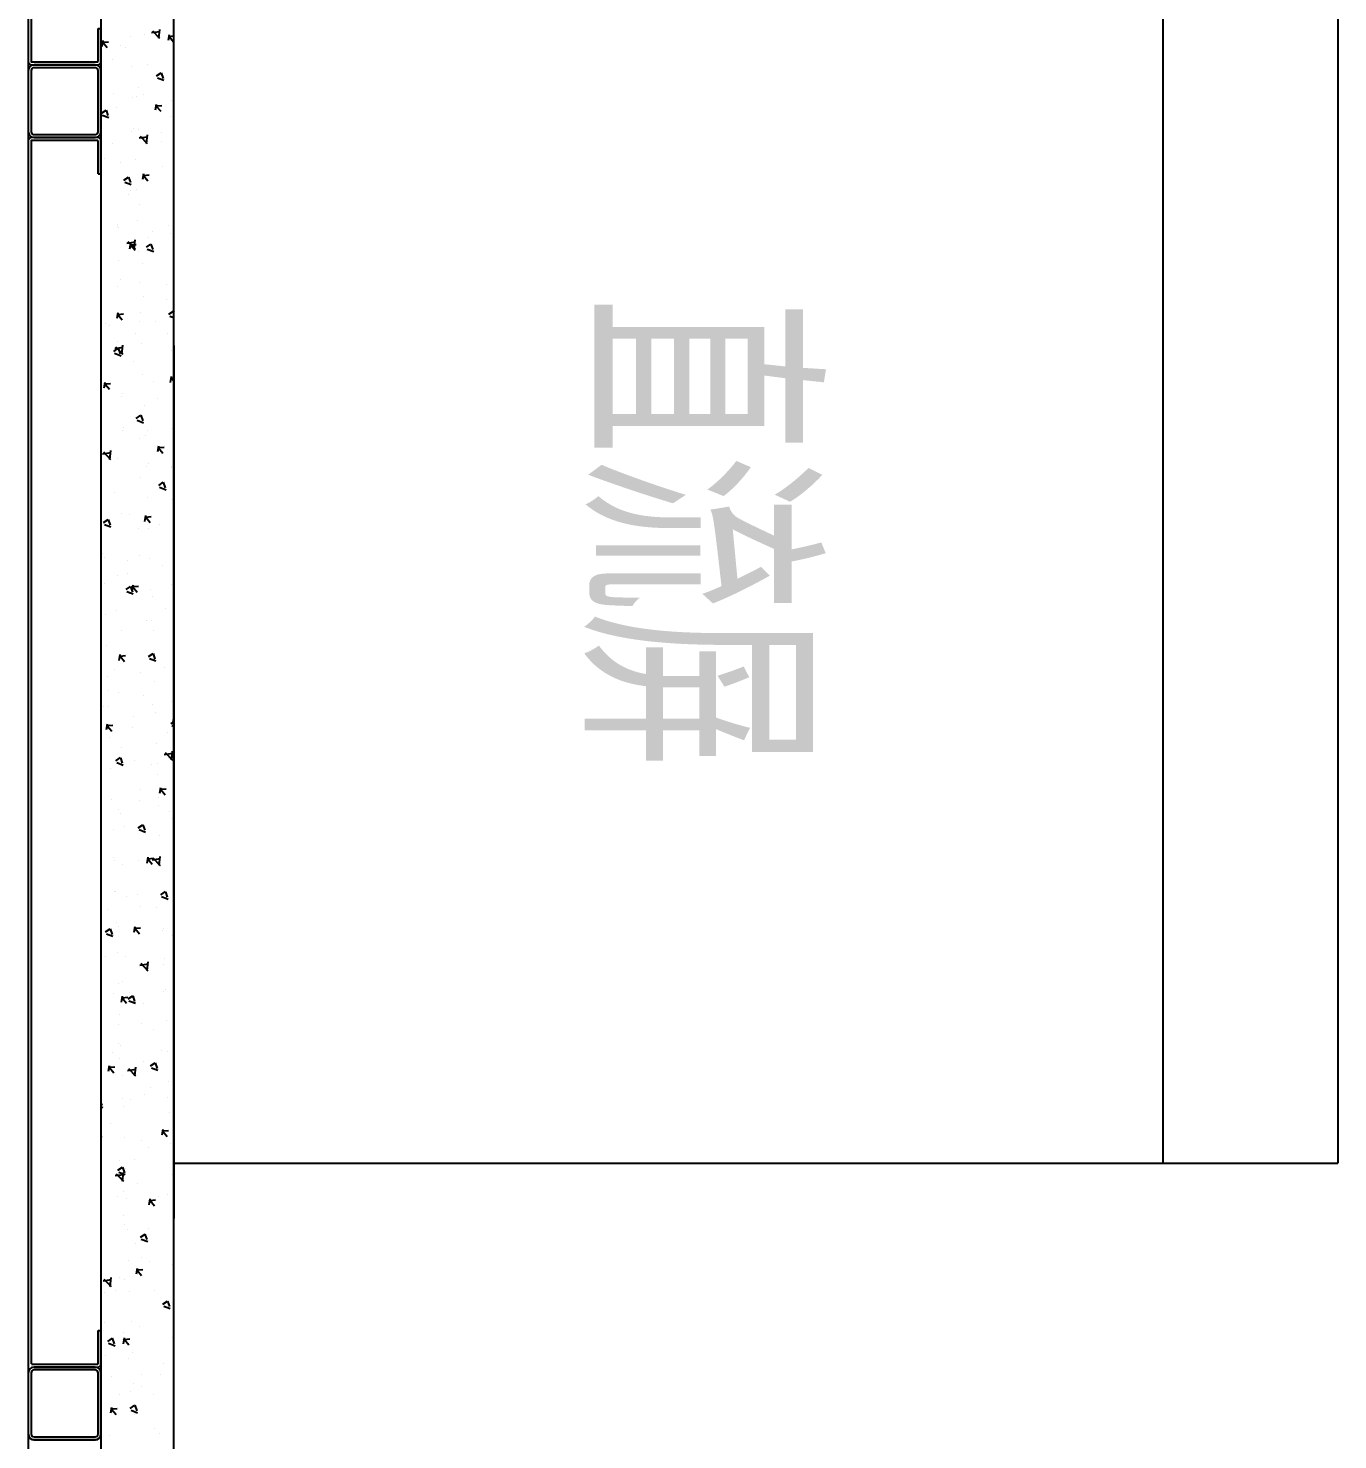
# Model space of a CAD drawing. Extents: x 758840 to 1108724, y -102573 to 143521.
# Drawn here: x 849983 to 850883, y 65746 to 66716 of the extents above; entities that cross this region are included whole.
import ezdxf

# ---------------------------------------------------------------- set-up
doc = ezdxf.new("R2010")
doc.units = 0
doc.header["$LTSCALE"] = 1000
doc.header["$MEASUREMENT"] = 0
doc.layers.add('02电气-设备', color=255, linetype='Continuous')
doc.styles.get("Standard").update_dxf_attribs({"font": 'gbenor.shx', "bigfont": 'gbcbig.shx'})

# ---------------------------------------------------------------- blocks, each defined once
blk = doc.blocks.new('BD4-PAL0101-HVPM02')
at = {"layer": '02电气-设备'}
for p, q in [((8381274.41, -4146561.37), (8381274.41, -4149437.37)), ((8381374.41, -4148361.37), (8381374.41, -4146561.37)), ((8381374.41, -4149437.37), (8381374.41, -4146561.37)), ((8381274.41, -4146563.57), (8381274.41, -4147604.17)), ((8381276.41, -4146563.57), (8381276.41, -4147604.17)), ((8382054.41, -4148361.37), (8382054.41, -4146761.37)), ((8382174.41, -4146761.37), (8382174.41, -4148361.37)), ((8381324.41, -4146954.28), (8381324.41, -4149437.37)), ((8381374.41, -4149437.37), (8381374.41, -4146954.28)), ((8382174.41, -4147531.37), (8382174.41, -4148131.37)), ((8381322.41, -4147604.17), (8381322.41, -4147581.37)), ((8381322.41, -4147581.37), (8381324.41, -4147581.37)), ((8381324.41, -4147604.17), (8381324.41, -4147581.37)), ((8381325.65, -4147589.81), (8381324.92, -4147593.79)), ((8381344.72, -4147586.66), (8381344.72, -4147586.66)), ((8381354.42, -4147585.77), (8381354.42, -4147585.77)), ((8381359.1, -4147584.31), (8381364.75, -4147583.44)), ((8381359.71, -4147583.03), (8381364.65, -4147588.19)), ((8381364.54, -4147582.06), (8381363.83, -4147588.09)), ((8381371.2, -4147585.83), (8381370.47, -4147589.81)), ((8381371.25, -4147586.87), (8381374.41, -4147586.6)), ((8381371.26, -4147586.96), (8381374.32, -4147590.61)), ((8381325.71, -4147590.86), (8381329.5, -4147590.53)), ((8381325.71, -4147590.94), (8381328.77, -4147594.59)), ((8381337.68, -4147593.31), (8381337.68, -4147593.31)), ((8381341.03, -4147594.3), (8381341.03, -4147594.3)), ((8381276.61, -4147604.37), (8381322.21, -4147604.37)), ((8381276.61, -4147606.37), (8381322.21, -4147606.37)), ((8381320.41, -4147606.37), (8381278.41, -4147606.37)), ((8381320.41, -4147608.37), (8381278.41, -4147608.37)), ((8381332.45, -4147603.04), (8381332.45, -4147603.04)), ((8381345.49, -4147607.8), (8381345.49, -4147607.8)), ((8381356.5, -4147606.21), (8381356.5, -4147606.21)), ((8381274.41, -4147610.37), (8381274.41, -4147652.37)), ((8381276.41, -4147610.37), (8381276.41, -4147652.37)), ((8381322.41, -4147652.37), (8381322.41, -4147610.37)), ((8381324.41, -4147652.37), (8381324.41, -4147610.37)), ((8381362.63, -4147614.07), (8381365.79, -4147611.94)), ((8381363.21, -4147615.34), (8381367.65, -4147617.05)), ((8381365.78, -4147611.95), (8381367.07, -4147615.79)), ((8381333.26, -4147626), (8381333.26, -4147626)), ((8381349.16, -4147628.09), (8381349.16, -4147628.09)), ((8381350.46, -4147621.88), (8381350.46, -4147621.88)), ((8381353.39, -4147626.75), (8381353.39, -4147626.75)), ((8381324.72, -4147639.64), (8381327.88, -4147637.51)), ((8381327.87, -4147637.52), (8381329.16, -4147641.35)), ((8381335.24, -4147635.83), (8381335.24, -4147635.83)), ((8381346.27, -4147628.94), (8381346.27, -4147628.94)), ((8381362.39, -4147633.59), (8381361.66, -4147637.57)), ((8381362.44, -4147634.64), (8381366.24, -4147634.3)), ((8381362.45, -4147634.72), (8381365.51, -4147638.37)), ((8381373.21, -4147631.25), (8381373.21, -4147631.25)), ((8381325.3, -4147640.91), (8381329.75, -4147642.62)), ((8381372.27, -4147642.18), (8381372.27, -4147642.18)), ((8381322.21, -4147656.37), (8381276.61, -4147656.37)), ((8381278.41, -4147654.37), (8381320.41, -4147654.37)), ((8381278.41, -4147656.37), (8381320.41, -4147656.37)), ((8381345.52, -4147651.93), (8381345.52, -4147651.93)), ((8381347.04, -4147650.07), (8381347.04, -4147650.07)), ((8381349.97, -4147651.04), (8381349.97, -4147651.04)), ((8381350.68, -4147656.68), (8381356.33, -4147655.81)), ((8381351.29, -4147655.4), (8381356.23, -4147660.56)), ((8381356.12, -4147654.43), (8381355.42, -4147660.46)), ((8381365.86, -4147653.13), (8381365.86, -4147653.13)), ((8381274.41, -4147658.57), (8381274.41, -4148499.17)), ((8381276.41, -4147658.57), (8381276.41, -4148499.17)), ((8381322.21, -4147658.37), (8381276.61, -4147658.37)), ((8381322.41, -4147681.37), (8381322.41, -4147658.57)), ((8381324.41, -4147681.37), (8381324.41, -4147658.57)), ((8381332.13, -4147660.46), (8381332.13, -4147660.46)), ((8381366.03, -4147659.02), (8381366.03, -4147659.02)), ((8381326.57, -4147670.81), (8381326.57, -4147670.81)), ((8381337.86, -4147673.72), (8381337.86, -4147673.72)), ((8381347.81, -4147671.21), (8381347.81, -4147671.21)), ((8381366.67, -4147676.09), (8381366.67, -4147676.09)), ((8381322.41, -4147681.37), (8381324.41, -4147681.37)), ((8381340.17, -4147685.68), (8381343.33, -4147683.55)), ((8381340.75, -4147686.96), (8381345.2, -4147688.66)), ((8381343.32, -4147683.56), (8381344.61, -4147687.4)), ((8381353.58, -4147681.36), (8381352.85, -4147685.34)), ((8381353.63, -4147682.4), (8381357.43, -4147682.07)), ((8381353.64, -4147682.49), (8381356.7, -4147686.14)), ((8381343.27, -4147695.85), (8381343.27, -4147695.85)), ((8381344.5, -4147692.9), (8381344.5, -4147692.9)), ((8381348.58, -4147692.35), (8381348.58, -4147692.35)), ((8381350.64, -4147702.29), (8381350.64, -4147702.29)), ((8381349.36, -4147713.49), (8381349.36, -4147713.49)), ((8381335.43, -4147716.24), (8381335.43, -4147716.24)), ((8381335.93, -4147717.73), (8381335.93, -4147717.73)), ((8381336.62, -4147718.08), (8381336.62, -4147718.08)), ((8381357.13, -4147725.18), (8381357.13, -4147725.18)), ((8381359.98, -4147720.9), (8381359.98, -4147720.9)), ((8381370.52, -4147716.65), (8381370.52, -4147716.65)), ((8381372.46, -4147722.59), (8381372.46, -4147722.59)), ((8381342.26, -4147729.05), (8381347.91, -4147728.17)), ((8381342.87, -4147727.77), (8381347.81, -4147732.92)), ((8381344.77, -4147729.12), (8381344.03, -4147733.1)), ((8381344.82, -4147730.17), (8381348.61, -4147729.83)), ((8381344.83, -4147730.25), (8381347.89, -4147733.9)), ((8381347.7, -4147726.8), (8381347, -4147732.83)), ((8381350.13, -4147734.63), (8381350.13, -4147734.63)), ((8381355.63, -4147731.73), (8381358.78, -4147729.6)), ((8381356.2, -4147733), (8381360.65, -4147734.71)), ((8381358.78, -4147729.61), (8381360.06, -4147733.45)), ((8381336.74, -4147740.68), (8381336.74, -4147740.68)), ((8381352.63, -4147742.78), (8381352.63, -4147742.78)), ((8381338.05, -4147754.12), (8381338.05, -4147754.12)), ((8381335.6, -4147759.06), (8381335.6, -4147759.06)), ((8381350.9, -4147755.77), (8381350.9, -4147755.77)), ((8381369.49, -4147757.63), (8381369.49, -4147757.63)), ((8381353.44, -4147765.73), (8381353.44, -4147765.73)), ((8381369.34, -4147767.82), (8381369.34, -4147767.82)), ((8381335.96, -4147776.89), (8381335.22, -4147780.87)), ((8381336.01, -4147777.93), (8381339.8, -4147777.6)), ((8381336.02, -4147778.02), (8381339.08, -4147781.66)), ((8381350.83, -4147782.7), (8381350.83, -4147782.7)), ((8381351.67, -4147776.91), (8381351.67, -4147776.91)), ((8381361.62, -4147782.81), (8381361.62, -4147782.81)), ((8381371.08, -4147777.78), (8381374.23, -4147775.65)), ((8381371.65, -4147779.05), (8381374.41, -4147780.11)), ((8381374.23, -4147775.66), (8381374.41, -4147776.21)), ((8381327.72, -4147784.24), (8381327.72, -4147784.24)), ((8381330.04, -4147785.49), (8381330.04, -4147785.49)), ((8381348.23, -4147791.34), (8381348.23, -4147791.34)), ((8381370.15, -4147790.77), (8381370.15, -4147790.77)), ((8381333.17, -4147803.34), (8381336.33, -4147801.21)), ((8381333.85, -4147801.42), (8381339.49, -4147800.54)), ((8381334.45, -4147800.14), (8381339.4, -4147805.29)), ((8381335.62, -4147796.65), (8381335.62, -4147796.65)), ((8381336.32, -4147801.22), (8381337.61, -4147805.06)), ((8381339.28, -4147799.16), (8381338.58, -4147805.2)), ((8381352.44, -4147798.05), (8381352.44, -4147798.05)), ((8381372.65, -4147803), (8381372.65, -4147803)), ((8381374.41, -4147799.37), (8381374.41, -4148399.37)), ((8381333.75, -4147804.62), (8381338.2, -4147806.32)), ((8381346.75, -4147810.54), (8381346.75, -4147810.54)), ((8381353.22, -4147819.18), (8381353.22, -4147819.18)), ((8381372.69, -4147820.67), (8381371.96, -4147824.65)), ((8381372.74, -4147821.71), (8381374.41, -4147821.56)), ((8381372.75, -4147821.8), (8381374.41, -4147823.77)), ((8381327.15, -4147824.65), (8381326.41, -4147828.63)), ((8381326.7, -4147825.22), (8381326.7, -4147825.22)), ((8381327.2, -4147825.69), (8381330.99, -4147825.36)), ((8381327.2, -4147825.78), (8381330.27, -4147829.43)), ((8381339.4, -4147832.42), (8381339.4, -4147832.42)), ((8381360.6, -4147823.79), (8381360.6, -4147823.79)), ((8381338.24, -4147834.53), (8381338.24, -4147834.53)), ((8381353.99, -4147840.32), (8381353.99, -4147840.32)), ((8381363.45, -4147835.58), (8381363.45, -4147835.58)), ((8381348.62, -4147849.39), (8381351.78, -4147847.26)), ((8381349.2, -4147850.66), (8381353.65, -4147852.37)), ((8381351.77, -4147847.27), (8381353.06, -4147851.11)), ((8381352.72, -4147848.97), (8381352.72, -4147848.97)), ((8381339.33, -4147857.5), (8381339.33, -4147857.5)), ((8381340.21, -4147855.37), (8381340.21, -4147855.37)), ((8381354.76, -4147861.46), (8381354.76, -4147861.46)), ((8381356.11, -4147857.46), (8381356.11, -4147857.46)), ((8381373.23, -4147856.07), (8381373.23, -4147856.07)), ((8381351.02, -4147863.11), (8381351.02, -4147863.11)), ((8381363.88, -4147868.43), (8381363.15, -4147872.41)), ((8381363.93, -4147869.47), (8381367.73, -4147869.14)), ((8381363.94, -4147869.56), (8381367, -4147873.21)), ((8381325.43, -4147873.78), (8381331.07, -4147872.91)), ((8381326.03, -4147872.5), (8381330.98, -4147877.66)), ((8381330.86, -4147871.53), (8381330.16, -4147877.56)), ((8381335.8, -4147877.06), (8381335.8, -4147877.06)), ((8381356.92, -4147880.41), (8381356.92, -4147880.41)), ((8381351.7, -4147889.95), (8381351.7, -4147889.95)), ((8381355.53, -4147882.6), (8381355.53, -4147882.6)), ((8381372.81, -4147882.51), (8381372.81, -4147882.51)), ((8381372.84, -4147883.41), (8381372.84, -4147883.41)), ((8381333.52, -4147900.18), (8381333.52, -4147900.18)), ((8381364.07, -4147895.44), (8381367.23, -4147893.31)), ((8381364.65, -4147896.71), (8381369.1, -4147898.42)), ((8381367.22, -4147893.32), (8381368.51, -4147897.15)), ((8381356.3, -4147903.74), (8381356.3, -4147903.74)), ((8381373.62, -4147905.46), (8381373.62, -4147905.46)), ((8381326.17, -4147921), (8381329.33, -4147918.87)), ((8381329.32, -4147918.88), (8381330.61, -4147922.72)), ((8381338.42, -4147914.94), (8381338.42, -4147914.94)), ((8381343.82, -4147915.13), (8381343.82, -4147915.13)), ((8381355.07, -4147916.19), (8381354.34, -4147920.17)), ((8381355.12, -4147917.24), (8381358.92, -4147916.91)), ((8381355.13, -4147917.32), (8381358.19, -4147920.97)), ((8381325, -4147920.81), (8381325, -4147920.81)), ((8381326.17, -4147922.06), (8381326.17, -4147922.06)), ((8381326.75, -4147922.28), (8381331.19, -4147923.98)), ((8381330.43, -4147923.66), (8381330.43, -4147923.66)), ((8381350.22, -4147925.23), (8381350.22, -4147925.23)), ((8381357.08, -4147924.88), (8381357.08, -4147924.88)), ((8381364.33, -4147922.22), (8381364.33, -4147922.22)), ((8381325.77, -4147941.95), (8381325.77, -4147941.95)), ((8381326.98, -4147945.01), (8381326.98, -4147945.01)), ((8381342.88, -4147947.1), (8381342.88, -4147947.1)), ((8381351.21, -4147943.52), (8381351.21, -4147943.52)), ((8381357.85, -4147946.02), (8381357.85, -4147946.02)), ((8381335.99, -4147957.47), (8381335.99, -4147957.47)), ((8381342.8, -4147956.11), (8381342.8, -4147956.11)), ((8381366.93, -4147950.27), (8381366.93, -4147950.27)), ((8381326.55, -4147963.09), (8381326.55, -4147963.09)), ((8381341.62, -4147967.05), (8381344.78, -4147964.92)), ((8381342.2, -4147968.32), (8381346.64, -4147970.03)), ((8381344.77, -4147964.93), (8381346.06, -4147968.77)), ((8381346.26, -4147963.96), (8381345.53, -4147967.94)), ((8381346.31, -4147965), (8381350.11, -4147964.67)), ((8381346.32, -4147965.09), (8381349.38, -4147968.74)), ((8381358.62, -4147967.16), (8381358.62, -4147967.16)), ((8381373.02, -4147963.82), (8381373.02, -4147963.82)), ((8381343.69, -4147970.06), (8381343.69, -4147970.06)), ((8381359.58, -4147972.15), (8381359.58, -4147972.15)), ((8381327.32, -4147984.23), (8381327.32, -4147984.23)), ((8381334.92, -4147981.29), (8381334.92, -4147981.29)), ((8381368.82, -4147979.85), (8381368.82, -4147979.85)), ((8381338.61, -4147995.35), (8381338.61, -4147995.35)), ((8381355.43, -4147988.38), (8381355.43, -4147988.38)), ((8381359.39, -4147988.29), (8381359.39, -4147988.29)), ((8381360.39, -4147995.1), (8381360.39, -4147995.1)), ((8381328.09, -4148005.37), (8381328.09, -4148005.37)), ((8381337.45, -4148011.72), (8381336.72, -4148015.7)), ((8381336.99, -4148014.87), (8381336.99, -4148014.87)), ((8381337.5, -4148012.77), (8381341.3, -4148012.43)), ((8381337.51, -4148012.85), (8381340.57, -4148016.5)), ((8381357.07, -4148013.1), (8381360.23, -4148010.97)), ((8381357.65, -4148014.37), (8381362.09, -4148016.08)), ((8381360.17, -4148009.43), (8381360.17, -4148009.43)), ((8381360.22, -4148010.98), (8381361.51, -4148014.81)), ((8381328.86, -4148026.51), (8381328.86, -4148026.51)), ((8381333.9, -4148022.26), (8381333.9, -4148022.26)), ((8381351.39, -4148023.93), (8381351.39, -4148023.93)), ((8381367.8, -4148020.83), (8381367.8, -4148020.83)), ((8381360.94, -4148030.57), (8381360.94, -4148030.57)), ((8381329.65, -4148036.75), (8381329.65, -4148036.75)), ((8381336.18, -4148037.87), (8381336.18, -4148037.87)), ((8381353.7, -4148039.91), (8381353.7, -4148039.91)), ((8381373.21, -4148044.23), (8381373.21, -4148044.23)), ((8381326.02, -4148047.44), (8381326.02, -4148047.44)), ((8381329.64, -4148047.65), (8381329.64, -4148047.65)), ((8381346.53, -4148054.54), (8381346.53, -4148054.54)), ((8381359.92, -4148046.01), (8381359.92, -4148046.01)), ((8381361.71, -4148051.71), (8381361.71, -4148051.71)), ((8381374.19, -4148055.5), (8381373.45, -4148059.48)), ((8381328.64, -4148059.49), (8381327.91, -4148063.47)), ((8381328.69, -4148060.53), (8381332.48, -4148060.2)), ((8381328.7, -4148060.62), (8381331.76, -4148064.27)), ((8381330.46, -4148059.7), (8381330.46, -4148059.7)), ((8381346.35, -4148061.79), (8381346.35, -4148061.79)), ((8381370.4, -4148064.96), (8381370.4, -4148064.96)), ((8381372.52, -4148059.14), (8381374.41, -4148057.87)), ((8381373.1, -4148060.42), (8381374.41, -4148060.92)), ((8381374.24, -4148056.55), (8381374.41, -4148056.53)), ((8381374.24, -4148056.63), (8381374.41, -4148056.83)), ((8381330.41, -4148068.78), (8381330.41, -4148068.78)), ((8381362.48, -4148072.85), (8381362.48, -4148072.85)), ((8381334.62, -4148084.71), (8381337.78, -4148082.58)), ((8381337.77, -4148082.59), (8381339.06, -4148086.43)), ((8381338.8, -4148075.76), (8381338.8, -4148075.76)), ((8381347.16, -4148084.74), (8381347.16, -4148084.74)), ((8381367.94, -4148080.37), (8381373.59, -4148079.5)), ((8381368.54, -4148079.09), (8381373.49, -4148084.25)), ((8381373.38, -4148078.12), (8381372.67, -4148084.15)), ((8381325, -4148088.42), (8381325, -4148088.42)), ((8381331.18, -4148089.92), (8381331.18, -4148089.92)), ((8381335.2, -4148085.98), (8381339.64, -4148087.69)), ((8381358.9, -4148086.99), (8381358.9, -4148086.99)), ((8381363.06, -4148086.84), (8381363.06, -4148086.84)), ((8381363.25, -4148093.99), (8381363.25, -4148093.99)), ((8381365.38, -4148103.27), (8381364.64, -4148107.25)), ((8381365.42, -4148104.31), (8381369.22, -4148103.98)), ((8381331.95, -4148111.06), (8381331.95, -4148111.06)), ((8381351.02, -4148112.17), (8381351.02, -4148112.17)), ((8381351.58, -4148104.34), (8381351.58, -4148104.34)), ((8381363.87, -4148109.79), (8381363.87, -4148109.79)), ((8381365.43, -4148104.4), (8381368.49, -4148108.04)), ((8381336.36, -4148118.28), (8381336.36, -4148118.28)), ((8381337.63, -4148120.7), (8381337.63, -4148120.7)), ((8381364.03, -4148115.13), (8381364.03, -4148115.13)), ((8381371.53, -4148119.27), (8381371.53, -4148119.27)), ((8381332.72, -4148132.2), (8381332.72, -4148132.2)), ((8381340.47, -4148129.55), (8381340.47, -4148129.55)), ((8381350.07, -4148130.76), (8381353.23, -4148128.63)), ((8381350.65, -4148132.03), (8381355.09, -4148133.74)), ((8381353.22, -4148128.64), (8381354.51, -4148132.47)), ((8381373.4, -4148124.64), (8381373.4, -4148124.64)), ((8381364.8, -4148136.27), (8381364.8, -4148136.27)), ((8381333.12, -4148151.43), (8381333.12, -4148151.43)), ((8381356.56, -4148151.03), (8381355.83, -4148155.01)), ((8381356.61, -4148152.07), (8381360.41, -4148151.74)), ((8381356.62, -4148152.16), (8381359.68, -4148155.81)), ((8381359.52, -4148152.74), (8381365.17, -4148151.86)), ((8381360.13, -4148151.46), (8381365.07, -4148156.62)), ((8381364.96, -4148150.49), (8381364.26, -4148156.52)), ((8381333.5, -4148153.34), (8381333.5, -4148153.34)), ((8381338.99, -4148156.17), (8381338.99, -4148156.17)), ((8381350, -4148153.15), (8381350, -4148153.15)), ((8381357.17, -4148154.6), (8381357.17, -4148154.6)), ((8381365.57, -4148157.4), (8381365.57, -4148157.4)), ((8381333.93, -4148174.39), (8381333.93, -4148174.39)), ((8381334.27, -4148174.48), (8381334.27, -4148174.48)), ((8381342.12, -4148178.33), (8381342.12, -4148178.33)), ((8381349.83, -4148176.48), (8381349.83, -4148176.48)), ((8381365.52, -4148176.8), (8381368.68, -4148174.67)), ((8381366.1, -4148178.08), (8381370.54, -4148179.79)), ((8381366.34, -4148178.54), (8381366.34, -4148178.54)), ((8381368.67, -4148174.68), (8381369.96, -4148178.52)), ((8381373.88, -4148179.64), (8381373.88, -4148179.64)), ((8381328.73, -4148186.86), (8381328.73, -4148186.86)), ((8381351.77, -4148184.75), (8381351.77, -4148184.75)), ((8381362.63, -4148185.43), (8381362.63, -4148185.43)), ((8381327.61, -4148202.37), (8381330.77, -4148200.24)), ((8381330.77, -4148200.25), (8381332.05, -4148204.09)), ((8381335.04, -4148195.62), (8381335.04, -4148195.62)), ((8381336.55, -4148198.69), (8381336.55, -4148198.69)), ((8381347.75, -4148198.79), (8381347.02, -4148202.77)), ((8381347.8, -4148199.84), (8381351.6, -4148199.51)), ((8381347.81, -4148199.92), (8381350.87, -4148203.57)), ((8381350.64, -4148199.43), (8381350.64, -4148199.43)), ((8381367.12, -4148199.68), (8381367.12, -4148199.68)), ((8381328.19, -4148203.65), (8381332.64, -4148205.35)), ((8381366.53, -4148201.52), (8381366.53, -4148201.52)), ((8381373.58, -4148205.05), (8381373.58, -4148205.05)), ((8381327.24, -4148219.2), (8381327.24, -4148219.2)), ((8381335.81, -4148216.76), (8381335.81, -4148216.76)), ((8381341.1, -4148219.31), (8381341.1, -4148219.31)), ((8381351.1, -4148225.11), (8381356.75, -4148224.23)), ((8381351.71, -4148223.83), (8381356.65, -4148228.98)), ((8381356.54, -4148222.86), (8381355.84, -4148228.89)), ((8381367.34, -4148224.48), (8381367.34, -4148224.48)), ((8381367.89, -4148220.82), (8381367.89, -4148220.82)), ((8381336.59, -4148237.89), (8381336.59, -4148237.89)), ((8381339.17, -4148236.58), (8381339.17, -4148236.58)), ((8381333.22, -4148244.49), (8381333.22, -4148244.49)), ((8381338.94, -4148246.56), (8381338.21, -4148250.54)), ((8381338.99, -4148247.6), (8381342.79, -4148247.27)), ((8381339, -4148247.69), (8381342.06, -4148251.34)), ((8381343.07, -4148248.42), (8381346.22, -4148246.29)), ((8381343.94, -4148244.24), (8381343.94, -4148244.24)), ((8381346.22, -4148246.3), (8381347.5, -4148250.13)), ((8381367.12, -4148243.05), (8381367.12, -4148243.05)), ((8381368.66, -4148241.96), (8381368.66, -4148241.96)), ((8381337.36, -4148259.03), (8381337.36, -4148259.03)), ((8381343.64, -4148249.69), (8381348.09, -4148251.4)), ((8381353.73, -4148251.58), (8381353.73, -4148251.58)), ((8381336.6, -4148266.12), (8381336.6, -4148266.12)), ((8381351.95, -4148265.16), (8381351.95, -4148265.16)), ((8381369.43, -4148263.1), (8381369.43, -4148263.1)), ((8381360.65, -4148269.29), (8381360.65, -4148269.29)), ((8381332.2, -4148285.46), (8381332.2, -4148285.46)), ((8381336.74, -4148279.1), (8381336.74, -4148279.1)), ((8381338.13, -4148280.17), (8381338.13, -4148280.17)), ((8381366.1, -4148284.03), (8381366.1, -4148284.03)), ((8381370.2, -4148284.24), (8381370.2, -4148284.24)), ((8381373.77, -4148285.46), (8381373.77, -4148285.46)), ((8381330.13, -4148294.32), (8381329.4, -4148298.3)), ((8381330.18, -4148295.37), (8381333.98, -4148295.03)), ((8381330.19, -4148295.45), (8381333.25, -4148299.1)), ((8381337.41, -4148289.07), (8381337.41, -4148289.07)), ((8381342.69, -4148297.47), (8381348.33, -4148296.6)), ((8381343.29, -4148296.19), (8381348.23, -4148301.35)), ((8381348.12, -4148295.22), (8381347.42, -4148301.25)), ((8381353.3, -4148291.17), (8381353.3, -4148291.17)), ((8381358.52, -4148294.46), (8381361.67, -4148292.33)), ((8381359.09, -4148295.74), (8381363.54, -4148297.45)), ((8381361.67, -4148292.34), (8381362.95, -4148296.18)), ((8381338.9, -4148301.31), (8381338.9, -4148301.31)), ((8381370.98, -4148305.38), (8381370.98, -4148305.38)), ((8381339.36, -4148316.99), (8381339.36, -4148316.99)), ((8381354.11, -4148314.12), (8381354.11, -4148314.12)), ((8381358.22, -4148309.21), (8381358.22, -4148309.21)), ((8381370.01, -4148316.21), (8381370.01, -4148316.21)), ((8381324.41, -4148319.84), (8381325.05, -4148321.75)), ((8381324.41, -4148322.54), (8381325.64, -4148323.01)), ((8381339.67, -4148322.45), (8381339.67, -4148322.45)), ((8381344.83, -4148317.74), (8381344.83, -4148317.74)), ((8381371.75, -4148326.51), (8381371.75, -4148326.51)), ((8381330.71, -4148333.88), (8381330.71, -4148333.88)), ((8381324.41, -4148342.86), (8381325.17, -4148342.8)), ((8381340.45, -4148343.59), (8381340.45, -4148343.59)), ((8381352.14, -4148345.57), (8381352.14, -4148345.57)), ((8381366.87, -4148338.1), (8381366.13, -4148342.08)), ((8381366.92, -4148339.15), (8381370.71, -4148338.81)), ((8381366.92, -4148339.23), (8381369.99, -4148342.88)), ((8381370.82, -4148339.16), (8381370.82, -4148339.16)), ((8381373.97, -4148340.51), (8381374.41, -4148340.21)), ((8381324.41, -4148346.83), (8381324.44, -4148346.87)), ((8381357.2, -4148350.19), (8381357.2, -4148350.19)), ((8381372.52, -4148347.65), (8381372.52, -4148347.65)), ((8381336.06, -4148366.08), (8381339.22, -4148363.95)), ((8381336.93, -4148359.51), (8381336.93, -4148359.51)), ((8381339.21, -4148363.96), (8381340.5, -4148367.8)), ((8381341.22, -4148364.73), (8381341.22, -4148364.73)), ((8381347.42, -4148358.93), (8381347.42, -4148358.93)), ((8381373.96, -4148365.87), (8381373.96, -4148365.87)), ((8381374.41, -4148361.37), (8382174.41, -4148361.37)), ((8381334.27, -4148369.84), (8381339.91, -4148368.97)), ((8381334.87, -4148368.56), (8381339.82, -4148373.72)), ((8381336.64, -4148367.35), (8381341.09, -4148369.06)), ((8381339.7, -4148367.59), (8381339, -4148373.62)), ((8381349.32, -4148375.37), (8381349.32, -4148375.37)), ((8381373.29, -4148368.79), (8381373.29, -4148368.79)), ((8381335.94, -4148383.9), (8381335.94, -4148383.9)), ((8381340.07, -4148380.81), (8381340.07, -4148380.81)), ((8381364.12, -4148383.97), (8381364.12, -4148383.97)), ((8381369.83, -4148382.47), (8381369.83, -4148382.47)), ((8381341.99, -4148385.87), (8381341.99, -4148385.87)), ((8381358.06, -4148385.87), (8381357.32, -4148389.85)), ((8381358.11, -4148386.91), (8381361.9, -4148386.58)), ((8381358.11, -4148387), (8381361.17, -4148390.65)), ((8381374.06, -4148389.93), (8381374.06, -4148389.93)), ((8381339.55, -4148397.4), (8381339.55, -4148397.4)), ((8381340.88, -4148403.76), (8381340.88, -4148403.76)), ((8381342.76, -4148407), (8381342.76, -4148407)), ((8381351.51, -4148412.12), (8381354.67, -4148409.99)), ((8381352.09, -4148413.4), (8381356.54, -4148415.11)), ((8381354.66, -4148410), (8381355.95, -4148413.84)), ((8381356.78, -4148405.85), (8381356.78, -4148405.85)), ((8381348.3, -4148416.35), (8381348.3, -4148416.35)), ((8381343.53, -4148428.14), (8381343.53, -4148428.14)), ((8381349.25, -4148433.63), (8381348.51, -4148437.61)), ((8381352.33, -4148425.98), (8381352.33, -4148425.98)), ((8381357.59, -4148428.8), (8381357.59, -4148428.8)), ((8381373.48, -4148430.9), (8381373.48, -4148430.9)), ((8381325.85, -4148442.21), (8381331.5, -4148441.33)), ((8381326.45, -4148440.93), (8381331.4, -4148446.08)), ((8381331.28, -4148439.96), (8381330.58, -4148445.99)), ((8381337.11, -4148439.92), (8381337.11, -4148439.92)), ((8381340.43, -4148441.53), (8381340.43, -4148441.53)), ((8381349.29, -4148434.67), (8381353.09, -4148434.34)), ((8381349.3, -4148434.76), (8381352.36, -4148438.41)), ((8381374.32, -4148440.1), (8381374.32, -4148440.1)), ((8381327.04, -4148450.06), (8381327.04, -4148450.06)), ((8381334.19, -4148448.57), (8381334.19, -4148448.57)), ((8381344.31, -4148449.28), (8381344.31, -4148449.28)), ((8381360.93, -4148448.63), (8381360.93, -4148448.63)), ((8381374.15, -4148446.28), (8381374.15, -4148446.28)), ((8381366.96, -4148458.17), (8381370.12, -4148456.04)), ((8381367.54, -4148459.45), (8381371.99, -4148461.15)), ((8381370.11, -4148456.05), (8381371.4, -4148459.89)), ((8381374.29, -4148453.85), (8381374.29, -4148453.85)), ((8381326.84, -4148470.45), (8381326.84, -4148470.45)), ((8381345.08, -4148470.42), (8381345.08, -4148470.42)), ((8381322.41, -4148499.17), (8381322.41, -4148476.37)), ((8381322.41, -4148476.37), (8381324.41, -4148476.37)), ((8381324.41, -4148499.17), (8381324.41, -4148476.37)), ((8381329.06, -4148483.74), (8381332.22, -4148481.61)), ((8381332.21, -4148481.62), (8381333.5, -4148485.46)), ((8381340.44, -4148481.39), (8381339.7, -4148485.38)), ((8381339.74, -4148477.81), (8381339.74, -4148477.81)), ((8381340.48, -4148482.44), (8381344.28, -4148482.11)), ((8381350.89, -4148473.62), (8381350.89, -4148473.62)), ((8381373.3, -4148481.07), (8381373.3, -4148481.07)), ((8381329.64, -4148485.01), (8381334.08, -4148486.72)), ((8381339.4, -4148482.51), (8381339.4, -4148482.51)), ((8381340.49, -4148482.53), (8381343.55, -4148486.17)), ((8381345.85, -4148491.56), (8381345.85, -4148491.56)), ((8381276.61, -4148499.37), (8381322.21, -4148499.37)), ((8381276.61, -4148501.37), (8381322.21, -4148501.37)), ((8381320.41, -4148501.37), (8381278.41, -4148501.37)), ((8381327.65, -4148493.4), (8381327.65, -4148493.4)), ((8381343.55, -4148495.49), (8381343.55, -4148495.49)), ((8381367.6, -4148498.66), (8381367.6, -4148498.66)), ((8381274.41, -4148505.37), (8381274.41, -4148547.37)), ((8381276.41, -4148505.37), (8381276.41, -4148547.37)), ((8381320.41, -4148503.37), (8381278.41, -4148503.37)), ((8381322.41, -4148547.37), (8381322.41, -4148505.37)), ((8381324.41, -4148547.37), (8381324.41, -4148505.37)), ((8381331.53, -4148507.69), (8381331.53, -4148507.69)), ((8381352.52, -4148506.39), (8381352.52, -4148506.39)), ((8381365.42, -4148506.25), (8381365.42, -4148506.25)), ((8381337.3, -4148520.33), (8381337.3, -4148520.33)), ((8381344.36, -4148518.45), (8381344.36, -4148518.45)), ((8381346.62, -4148512.7), (8381346.62, -4148512.7)), ((8381352.04, -4148514.78), (8381352.04, -4148514.78)), ((8381360.25, -4148520.54), (8381360.25, -4148520.54)), ((8381331.62, -4148529.16), (8381330.89, -4148533.14)), ((8381331.67, -4148530.2), (8381335.47, -4148529.87)), ((8381331.68, -4148530.29), (8381334.74, -4148533.94)), ((8381344.51, -4148529.79), (8381347.67, -4148527.65)), ((8381347.66, -4148527.67), (8381348.95, -4148531.5)), ((8381374.33, -4148526.69), (8381374.33, -4148526.69)), ((8381345.09, -4148531.06), (8381349.53, -4148532.77)), ((8381347.4, -4148533.84), (8381347.4, -4148533.84)), ((8381278.41, -4148549.37), (8381320.41, -4148549.37)), ((8381330.5, -4148548.66), (8381330.5, -4148548.66)), ((8381361.06, -4148543.49), (8381361.06, -4148543.49)), ((8381364.4, -4148547.23), (8381364.4, -4148547.23)), ((8381322.21, -4148551.37), (8381276.61, -4148551.37)), ((8381278.41, -4148551.37), (8381320.41, -4148551.37))]:
    blk.add_line(p, q, dxfattribs=at)
for centre, radius, start, end in [((8381276.61, -4147604.17), 2.2, 180, 270), ((8381278.41, -4147610.37), 4, 90, 180), ((8381276.61, -4147604.17), 0.2, 180, 270), ((8381278.41, -4147610.37), 2, 90, 180), ((8381320.41, -4147610.37), 4, 0, 90), ((8381320.41, -4147610.37), 2, 0, 90), ((8381322.21, -4147604.17), 0.2, 270, 0), ((8381322.21, -4147604.17), 2.2, 270, 0), ((8381278.41, -4147652.37), 4, 180, 270), ((8381276.61, -4147658.57), 2.2, 90, 180), ((8381278.41, -4147652.37), 2, 180, 270), ((8381320.41, -4147652.37), 2, 270, 0), ((8381320.41, -4147652.37), 4, 270, 0), ((8381322.21, -4147658.57), 2.2, 0, 90), ((8381276.61, -4147658.57), 0.2, 90, 180), ((8381322.21, -4147658.57), 0.2, 0, 90), ((8381278.41, -4148505.37), 4, 90, 180), ((8381320.41, -4148505.37), 4, 0, 90), ((8381322.21, -4148499.17), 0.2, 270, 0), ((8381322.21, -4148499.17), 2.2, 270, 0), ((8381278.41, -4148505.37), 2, 90, 180), ((8381320.41, -4148505.37), 2, 0, 90), ((8381278.41, -4148547.37), 4, 180, 270), ((8381278.41, -4148547.37), 2, 180, 270), ((8381320.41, -4148547.37), 2, 270, 0), ((8381320.41, -4148547.37), 4, 270, 0)]:
    blk.add_arc(centre, radius, start, end, dxfattribs=at)
blk.add_text('直流屏', height=150, rotation=270, dxfattribs=at).set_placement((8381656.9, -4147766.3))

msp = doc.modelspace()

# ---------------------------------------------------------------- block references
at = {"layer": '02电气-设备'}
msp.add_blockref('BD4-PAL0101-HVPM02', (-7531291.39, 4214296.89, 0), dxfattribs=at)

doc.saveas('drawing.dxf')
